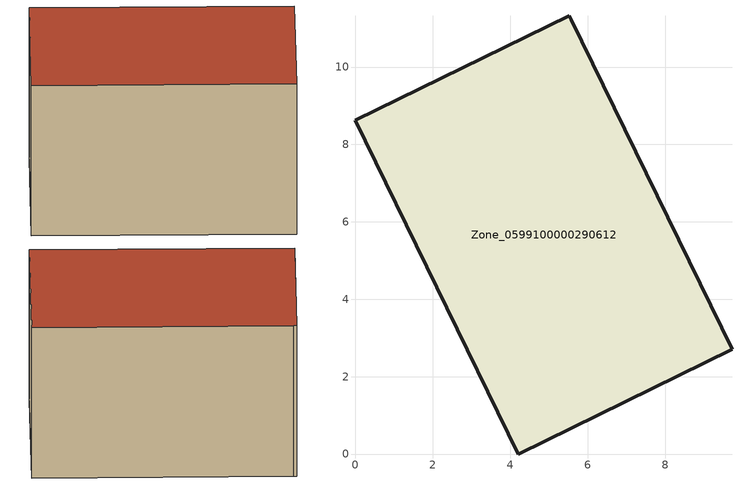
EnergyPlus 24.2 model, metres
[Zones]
Zone_0599100000290612
 floor ground (C_G): 4.2,0 0,8.63 5.52,11.32 5.58,11.22 9.73,2.7 z0
 wall outside (C_F): 4.2,0 9.73,2.7 5.58,11.22 5.52,11.32 0,8.63 4.2,0 z0:6.12
 roof outside (C_R): 0,8.63 4.2,0 9.73,2.7 5.58,11.22 5.52,11.32 z6.12
[BUILDING]
Pand.0599100000290612: North Axis=0; Terrain=City; Loads Convergence Tolerance Value=0.04; Temperature Convergence Tolerance Value=0.4; Solar Distribution=FullExterior; Maximum Number of Warmup Days=25; Minimum Number of Warmup Days=1
[Site:Location]
Rotterdam.The.Hague.AP_ZH_NLD Design_Conditions: Latitude=51.96; Longitude=4.45; Time Zone=1; Elevation=-4.5
[SITE:GROUNDTEMPERATURE:BUILDINGSURFACE]
18, 18, 18, 18, 18, 18, 18, 18, 18, 18, 18, 18
[MATERIAL] Thermal Absorptance=0.9; Solar Absorptance=0.7; Visible Absorptance=0.7
Name | Roughness | Thickness | Conductivity | Density | Specific Heat
G.TI.1965-1974 | MediumSmooth | 0.15 | 0.882353 | 540 | 1210
F.TI.1965-1974 | Rough | 0.3 | 0.697674 | 1920 | 840
R.TI.1965-1974 | MediumRough | 0.2 | 0.232558 | 1500 | 1000
[CONSTRUCTION]
C_G: G.TI.1965-1974
C_F: F.TI.1965-1974
C_R: R.TI.1965-1974
[ZONE]
Zone_0599100000290612: Type=1; Multiplier=1; Ceiling Height=Autocalculate; Volume=Autocalculate; Floor Area=autocalculate; Part of Total Floor Area=Yes
[ZONEINFILTRATION:DESIGNFLOWRATE]
Infil_Zone_0599100000290612: Zone or ZoneList or Space or SpaceList=Zone_0599100000290612; Schedule=AlwaysOn; Design Flow Rate Calculation Method=Flow/Area; Flow Rate per Floor Area=0.003; Constant Term Coefficient=1; Temperature Term Coefficient=0; Velocity Term Coefficient=0; Velocity Squared Term Coefficient=0
[HVACTEMPLATE:ZONE:IDEALLOADSAIRSYSTEM]
Zone_0599100000290612: Maximum Heating Supply Air Temperature=50; Minimum Cooling Supply Air Temperature=13; Maximum Heating Supply Air Humidity Ratio=0.0156; Minimum Cooling Supply Air Humidity Ratio=0.0077; Heating Limit=NoLimit; Cooling Limit=NoLimit; Dehumidification Control Type=ConstantSensibleHeatRatio; Cooling Sensible Heat Ratio=0.7; Dehumidification Setpoint=60; Humidification Control Type=None; Humidification Setpoint=30; Outdoor Air Method=None; Outdoor Air Flow Rate per Person=0.00944; Outdoor Air Flow Rate per Zone Floor Area=0; Outdoor Air Flow Rate per Zone=0; Demand Controlled Ventilation Type=None; Outdoor Air Economizer Type=NoEconomizer; Heat Recovery Type=None; Sensible Heat Recovery Effectiveness=0.7; Latent Heat Recovery Effectiveness=0.65
[ZONECONTROL:THERMOSTAT]
ThermostatControl_Zone_0599100000290612: Zone or ZoneList=Zone_0599100000290612; Control Type Schedule=DualSetpointControlType; Control 1=Thermostat_Zone_0599100000290612; Temperature Difference Between Cutout And Setpoint=0
[THERMOSTATSETPOINT:DUALSETPOINT]
Thermostat_Zone_0599100000290612: Heating Setpoint Temperature Schedule=HeatingSetpoint_Zone_0599100000290612; Cooling Setpoint Temperature Schedule=CoolingSetpoint_Zone_0599100000290612
[SCHEDULE:COMPACT]
HeatingSetpoint_Zone_0599100000290612: Through: 12/31, For: AllDays, Until: 24:00, 21
CoolingSetpoint_Zone_0599100000290612: Through: 12/31, For: AllDays, Until: 24:00, 24
DualSetpointControlType: Through: 12/31, For: AllDays, Until: 24:00, 4
AlwaysOn: Through: 12/31, For: AllDays, Until: 24:00, 1
